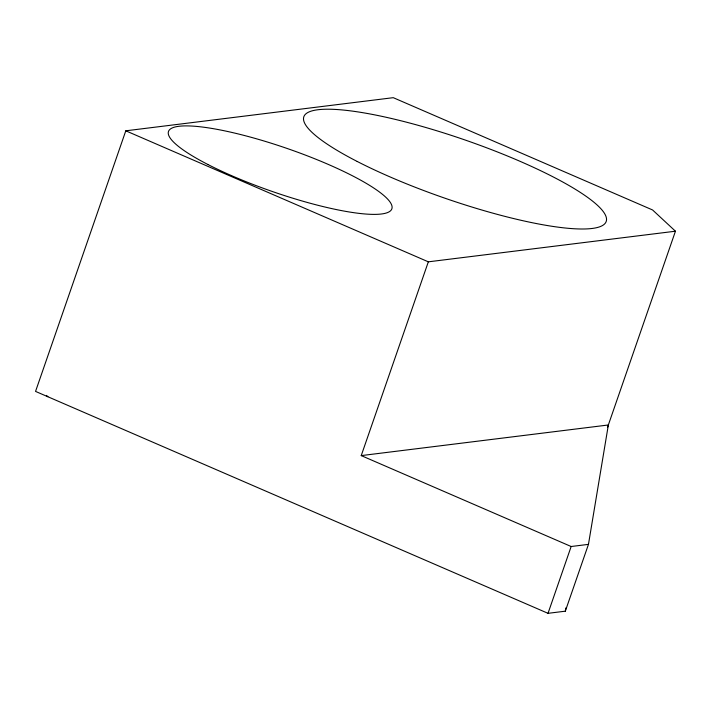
<?xml version="1.0" encoding="UTF-8"?>
<svg xmlns="http://www.w3.org/2000/svg" width="711" height="711" viewBox="0 0 711 711"><rect width="100%" height="100%" fill="white"/><g stroke="black" fill="none" stroke-linecap="round" stroke-linejoin="round"><path stroke-width="1.07" d="M607.621 427.071L675.45 231.208L652.582 209.967L393.263 97.674L125.794 130.806L35.55 391.406L548.021 613.326L565.316 611.184L565.867 607.905M565.316 611.184L588.459 544.368L608.349 424.982L361.232 455.6L428.333 261.826L675.45 231.208M548.021 613.326L571.155 546.51L588.459 544.368M125.794 130.806L428.333 261.826M361.232 455.6L571.155 546.51M46.446 395.405L47.895 396.756M207.914 164.499A118.177 22.752 19.1 0 0 390.33 210.963A118.177 22.752 19.1 0 0 242.291 134.957A118.177 22.752 19.1 0 0 207.914 164.499M357.206 161.468A159.975 30.795 19.1 0 0 604.128 224.374A159.975 30.795 19.1 0 0 403.741 121.483A159.975 30.795 19.1 0 0 357.206 161.468"/></g></svg>
